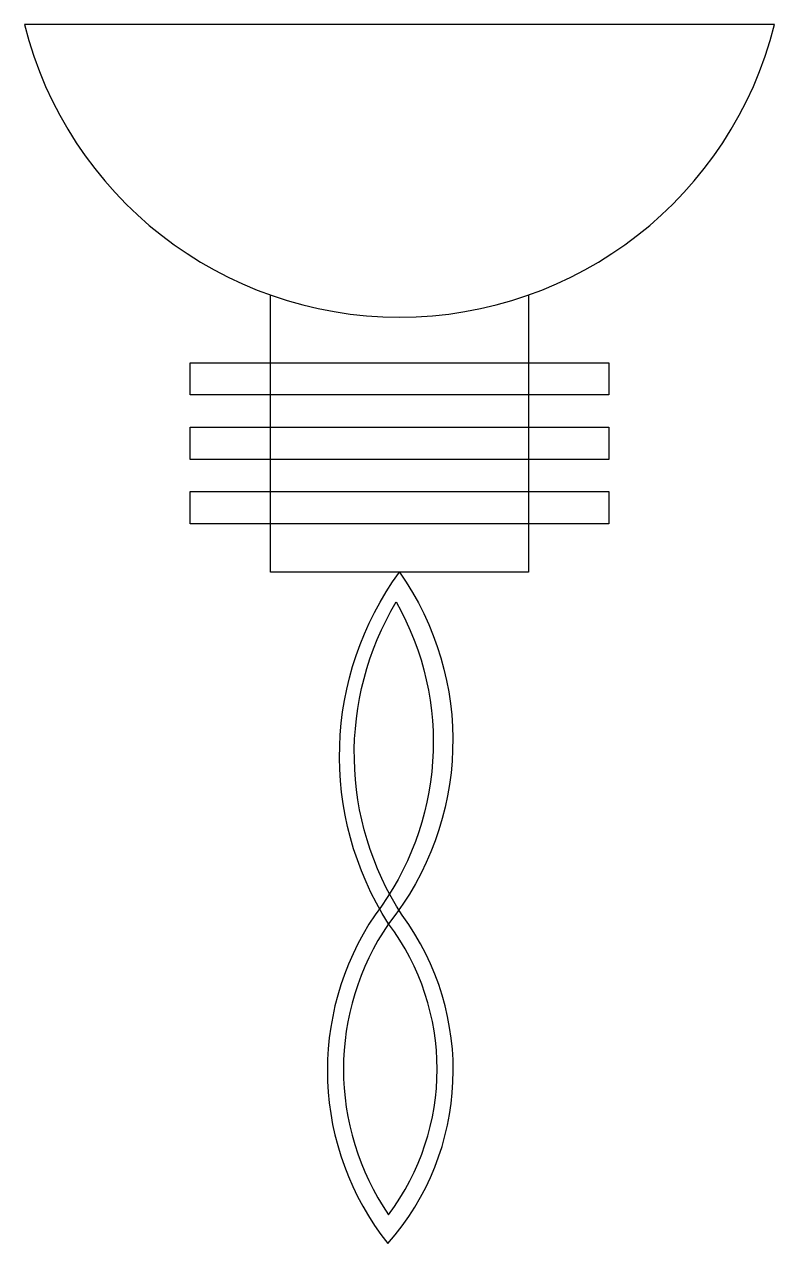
# Model space of a CAD drawing. Extents: x 581 to 786, y 244 to 577.
import ezdxf

# ---------------------------------------------------------------- set-up
doc = ezdxf.new("R2010")
doc.units = 0
doc.header["$MEASUREMENT"] = 0
doc.layers.add('4', color=4, linetype='CONTINUOUS')
doc.layers.add('7', color=7, linetype='CONTINUOUS')

msp = doc.modelspace()

# ---------------------------------------------------------------- linework, layer by layer
at = {"layer": '4'}
for points in [[(581.42, 577.3, 0.780923), (786.33, 577.3)], [(683.88, 427.62, -0.33346), (680.87, 331.53, 0.309163), (680.87, 252.01, 0.333986), (680.87, 331.53, -0.308859)], [(682.97, 419.46, -0.300236), (677.21, 333.97, 0.327488), (680.7, 244.1, 0.352915), (684.57, 333.91, -0.285905)]]:
    msp.add_lwpolyline(points, format="xyb", close=True, dxfattribs=at)
msp.add_lwpolyline([(719.08, 503.33), (719.08, 427.62), (648.68, 427.62), (648.68, 503.33)], dxfattribs=at)
at = {"layer": '7'}
for points in [[(626.68, 484.82), (741.08, 484.82), (741.08, 476.02), (626.68, 476.02)], [(626.68, 467.22), (741.08, 467.22), (741.08, 458.42), (626.68, 458.42)], [(626.68, 449.62), (741.08, 449.62), (741.08, 440.82), (626.68, 440.82)]]:
    msp.add_lwpolyline(points, close=True, dxfattribs=at)

doc.saveas('drawing.dxf')
